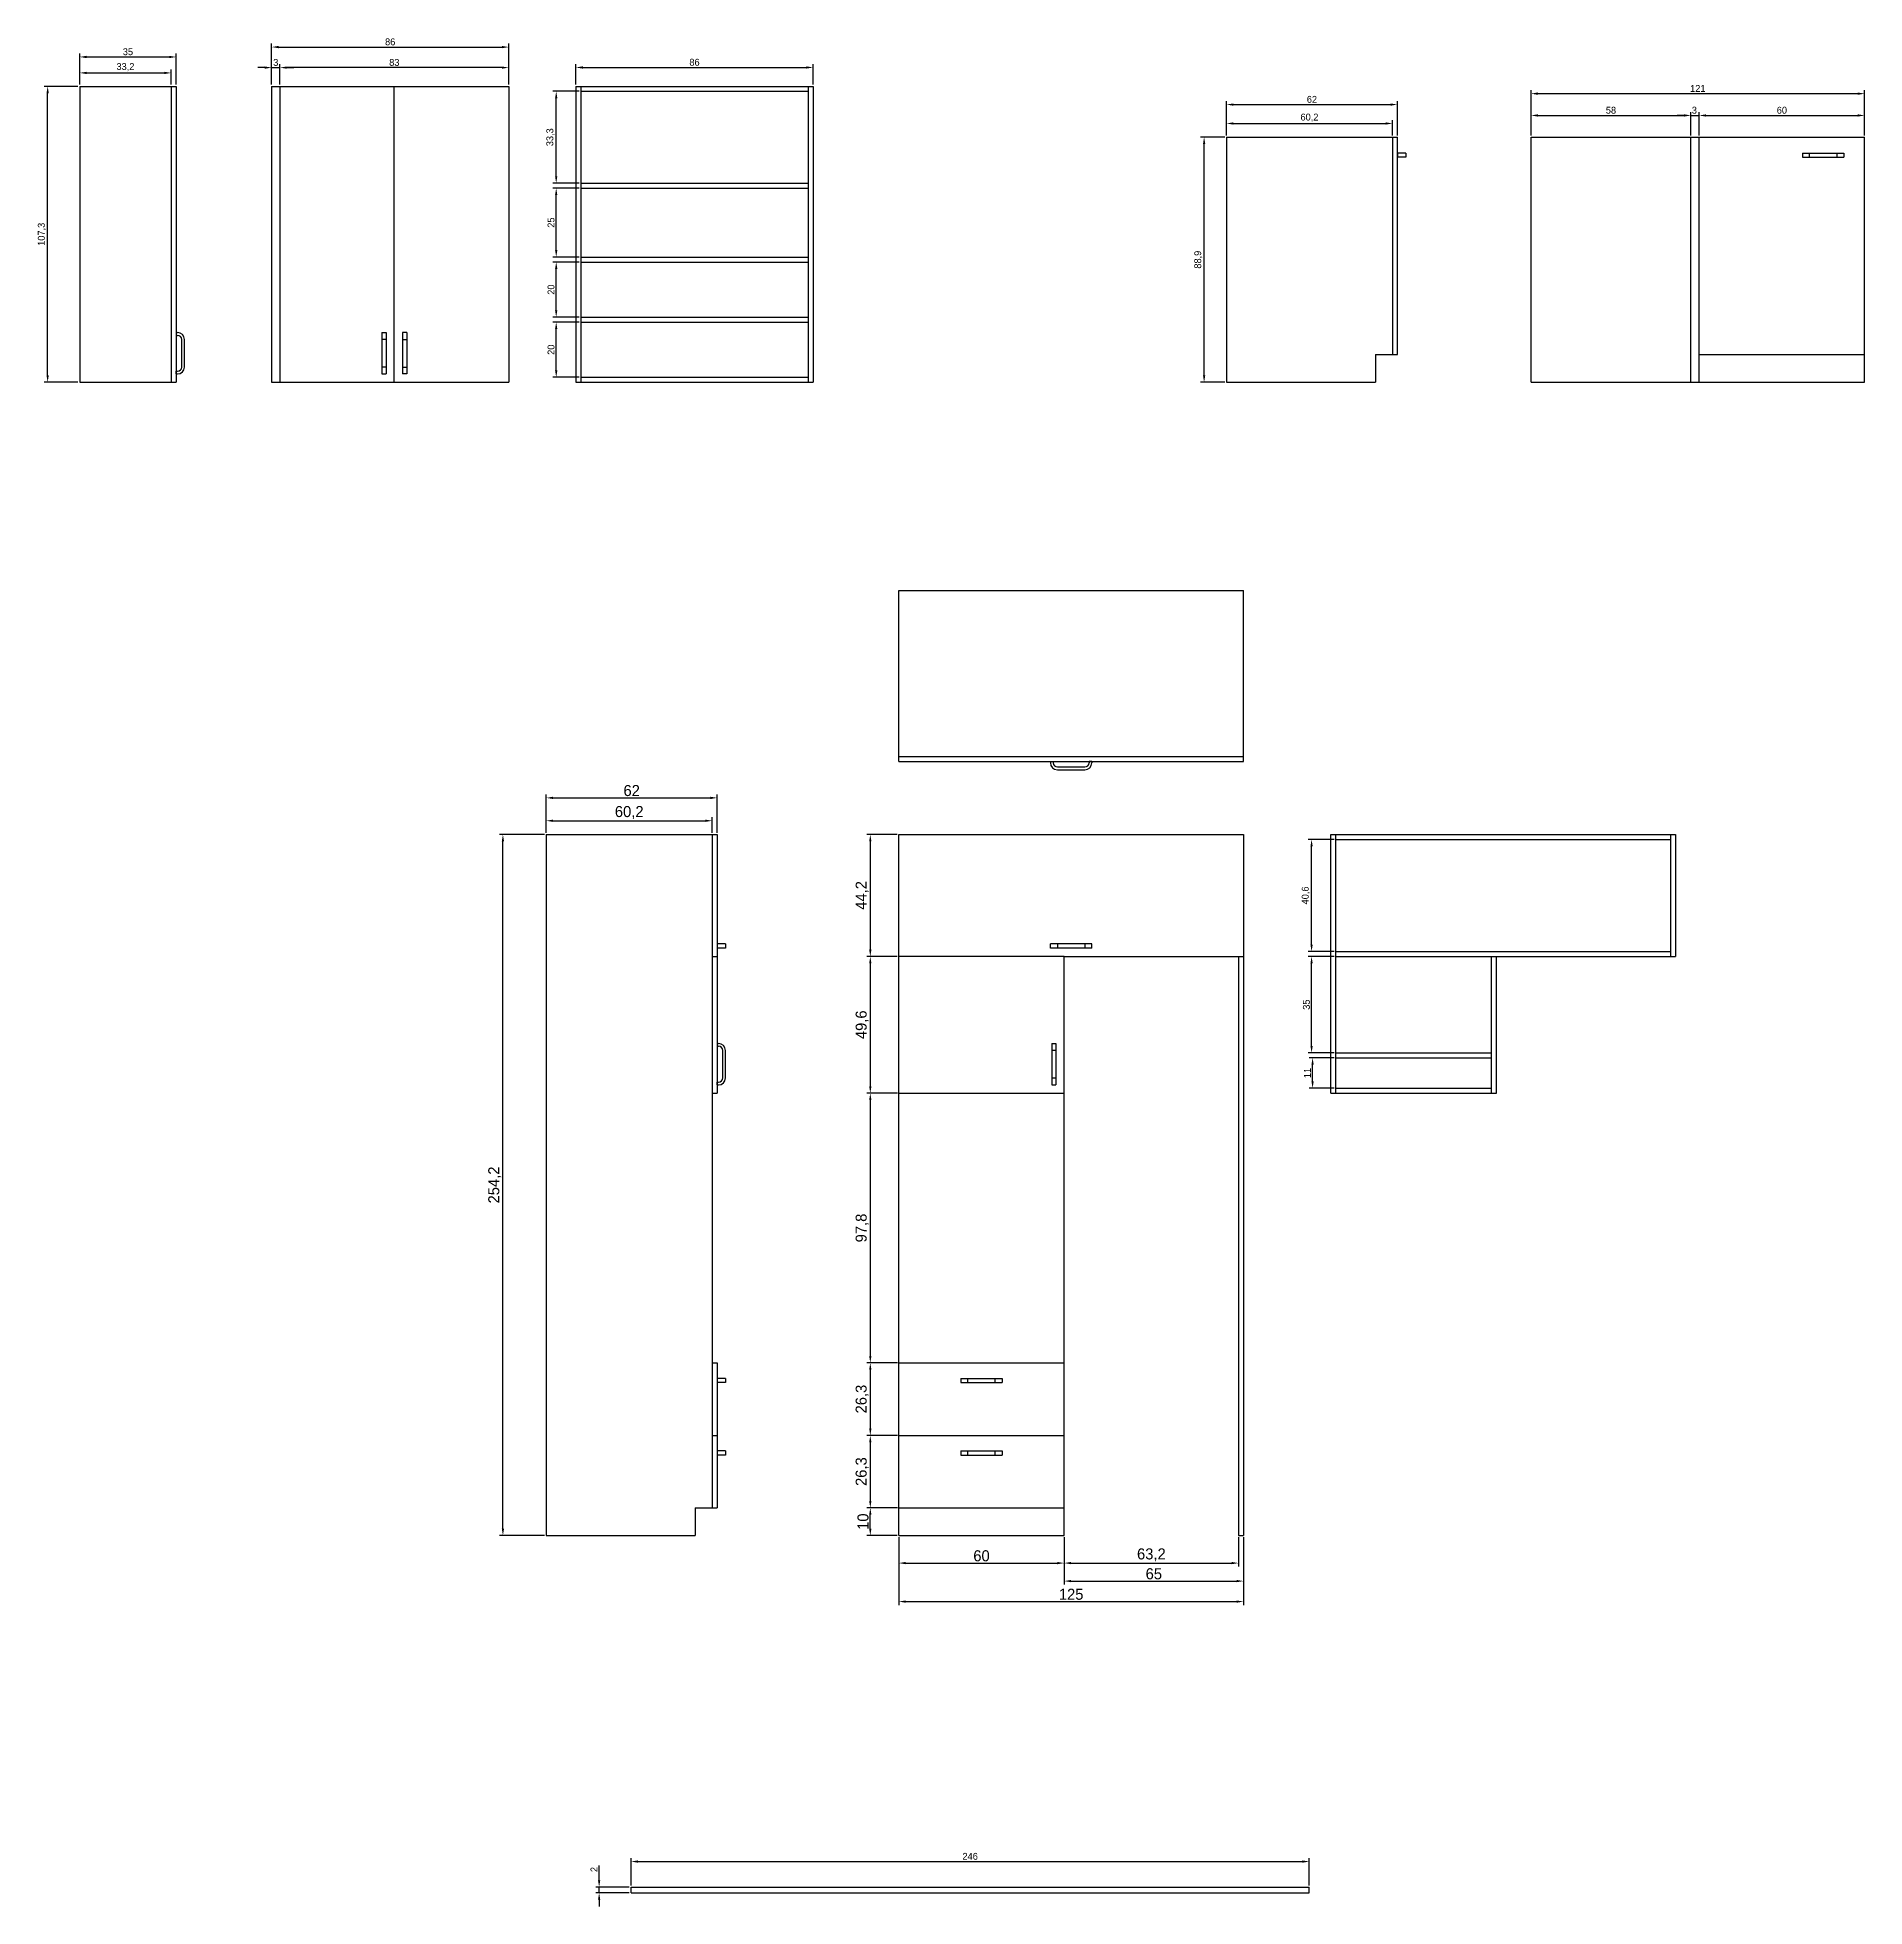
# Model space of a CAD drawing. Header units: millimetres. Extents: x 369 to 7898, y -3373 to 1610.
# Drawn here: x 1379 to 2042, y -987 to -310 of the extents above; entities that cross this region are included whole.
import ezdxf

# ---------------------------------------------------------------- set-up
doc = ezdxf.new("R2010")
doc.units = ezdxf.units.MM
doc.layers.add('Wymiar', color=7, linetype='Continuous', true_color=0x9e9e9e)
doc.dimstyles.new('ISO-25', dxfattribs={"dimtxt": 2.5, "dimasz": 2.5, "dimexe": 1.25, "dimexo": 0.625, "dimtad": 1, "dimtxsty": 'Standard', "dimcen": 2.5, "dimadec": 0, "dimazin": 0, "dimtfac": 1, "dimtmove": 0, "dimatfit": 3, "dimfxl": 1, "dimarcsym": 0})

# ---------------------------------------------------------------- blocks, each defined once
blk = doc.blocks.new('Z$W@#292')
for p, q in [((0, 1.5), (15, 1.5)), ((0, 1.5), (0, 0)), ((0, 0), (15, 0)), ((2.5, 0), (2.5, 1.5)), ((12.5, 0), (12.5, 1.5)), ((15, 1.5), (15, 0))]:
    blk.add_line(p, q)
blk = doc.blocks.new('Z$W@#26468')
for p, q in [((0, 107.3), (86, 107.3)), ((0, 107.3), (0, 0)), ((3, 107.3), (3, 0)), ((44.5, 0), (44.5, 107.3)), ((86, 107.3), (86, 0)), ((0, 0), (86, 0))]:
    blk.add_line(p, q)
at = {"xscale": -1, "rotation": 90.00000000000001}
blk.add_blockref('Z$W@#292', (41.5, 18), dxfattribs=at)
at = {"rotation": -90.00000000000001}
blk.add_blockref('Z$W@#292', (47.5, 18), dxfattribs=at)
blk = doc.blocks.new('Z$W@#27982')
for p, q in [((0, 3), (0, 2.5)), ((0, 3), (1, 3)), ((1, 3), (1, 2.5)), ((2.5, 1), (12.5, 1)), ((2.5, 0), (12.5, 0)), ((15, 3), (14, 3)), ((14, 3), (14, 2.5)), ((15, 3), (15, 2.5))]:
    blk.add_line(p, q)
for centre, radius, start, end in [((2.5, 2.5), 2.5, 180, 270), ((2.5, 2.5), 1.5, 180, 270), ((12.5, 2.5), 1.5, 270, 0), ((12.5, 2.5), 2.5, 270, 0)]:
    blk.add_arc(centre, radius, start, end)
blk = doc.blocks.new('Z$W@#14037')
for p, q in [((0, 107.3), (35, 107.3)), ((0, 107.3), (0, 0)), ((33.2, 107.3), (33.2, 0)), ((35, 107.3), (35, 0)), ((0, 0), (35, 0))]:
    blk.add_line(p, q)
at = {"rotation": 90}
blk.add_blockref('Z$W@#27982', (38, 3), dxfattribs=at)
blk = doc.blocks.new('Z$W@#10437')
for p, q in [((0, 107.3), (86, 107.3)), ((0, 107.3), (0, 0)), ((1.8, 107.3), (1.8, 0)), ((1.8, 105.5), (84.2, 105.5)), ((84.2, 107.3), (84.2, 0)), ((86, 107.3), (86, 0)), ((1.8, 72.2), (84.2, 72.2)), ((1.8, 70.4), (84.2, 70.4)), ((1.8, 45.4), (84.2, 45.4)), ((1.8, 43.6), (84.2, 43.6)), ((1.8, 23.6), (84.2, 23.6)), ((1.8, 21.8), (84.2, 21.8)), ((0, 0), (86, 0)), ((1.8, 1.8), (84.2, 1.8))]:
    blk.add_line(p, q)
blk = doc.blocks.new('*D455')
at = {"layer": 'Defpoints', "color": 0}
for p in [(1382.7, -327.32), (1394.32, -327.32), (1394.32, -434.62)]:
    blk.add_point(p, dxfattribs=at)
at = {"layer": 'Wymiar', "color": 0, "lineweight": -2}
for p, q in [((1393.7, -327.32), (1381.45, -327.32)), ((1382.7, -432.12), (1382.7, -329.82)), ((1393.7, -434.62), (1381.45, -434.62))]:
    blk.add_line(p, q, dxfattribs=at)
at = {"layer": 'Wymiar', "color": 0}
for points in [[(1383.12, -329.82), (1382.28, -329.82), (1382.7, -327.32)], [(1382.28, -432.12), (1383.12, -432.12), (1382.7, -434.62)]]:
    blk.add_solid(points, dxfattribs=at)
at = {"layer": 'Wymiar', "color": 0, "insert": (1380.62, -380.97), "char_height": 2.5, "attachment_point": 5, "rotation": 90}
blk.add_mtext('107,3', dxfattribs=at)
blk = doc.blocks.new('*D456')
at = {"layer": 'Defpoints', "color": 0}
for p in [(1427.52, -322.44), (1394.32, -327.32), (1427.52, -327.32)]:
    blk.add_point(p, dxfattribs=at)
at = {"layer": 'Wymiar', "color": 0, "lineweight": -2}
for p, q in [((1394.32, -326.69), (1394.32, -321.19)), ((1396.82, -322.44), (1425.02, -322.44)), ((1427.52, -326.69), (1427.52, -321.19))]:
    blk.add_line(p, q, dxfattribs=at)
at = {"layer": 'Wymiar', "color": 0}
for points in [[(1396.82, -322.03), (1396.82, -322.86), (1394.32, -322.44)], [(1425.02, -322.86), (1425.02, -322.03), (1427.52, -322.44)]]:
    blk.add_solid(points, dxfattribs=at)
at = {"layer": 'Wymiar', "color": 0, "insert": (1410.92, -320.36), "char_height": 2.5, "attachment_point": 5}
blk.add_mtext('33,2', dxfattribs=at)
blk = doc.blocks.new('*D457')
at = {"layer": 'Defpoints', "color": 0}
for p in [(1429.32, -316.66), (1394.32, -327.32), (1429.32, -327.32)]:
    blk.add_point(p, dxfattribs=at)
at = {"layer": 'Wymiar', "color": 0, "lineweight": -2}
for p, q in [((1394.32, -326.69), (1394.32, -315.41)), ((1396.82, -316.66), (1426.82, -316.66)), ((1429.32, -326.69), (1429.32, -315.41))]:
    blk.add_line(p, q, dxfattribs=at)
at = {"layer": 'Wymiar', "color": 0}
for points in [[(1396.82, -316.24), (1396.82, -317.08), (1394.32, -316.66)], [(1426.82, -317.08), (1426.82, -316.24), (1429.32, -316.66)]]:
    blk.add_solid(points, dxfattribs=at)
at = {"layer": 'Wymiar', "color": 0, "insert": (1411.82, -314.78), "char_height": 2.5, "attachment_point": 5}
blk.add_mtext('35', dxfattribs=at)
blk = doc.blocks.new('*D458')
at = {"layer": 'Defpoints', "color": 0}
for p in [(1466.94, -320.52), (1463.94, -327.32), (1466.94, -327.32)]:
    blk.add_point(p, dxfattribs=at)
at = {"layer": 'Wymiar', "color": 0, "lineweight": -2}
for p, q in [((1461.44, -320.52), (1458.94, -320.52)), ((1463.94, -326.69), (1463.94, -319.27)), ((1463.94, -320.52), (1466.94, -320.52)), ((1466.94, -326.69), (1466.94, -319.27)), ((1469.44, -320.52), (1471.94, -320.52))]:
    blk.add_line(p, q, dxfattribs=at)
at = {"layer": 'Wymiar', "color": 0}
for points in [[(1461.44, -320.93), (1461.44, -320.1), (1463.94, -320.52)], [(1469.44, -320.1), (1469.44, -320.93), (1466.94, -320.52)]]:
    blk.add_solid(points, dxfattribs=at)
at = {"layer": 'Wymiar', "color": 0, "insert": (1465.44, -318.64), "char_height": 2.5, "attachment_point": 5}
blk.add_mtext('3', dxfattribs=at)
blk = doc.blocks.new('*D459')
at = {"layer": 'Defpoints', "color": 0}
for p in [(1466.94, -320.52), (1466.94, -327.32), (1549.94, -327.32)]:
    blk.add_point(p, dxfattribs=at)
at = {"layer": 'Wymiar', "color": 0, "lineweight": -2}
for p, q in [((1466.94, -326.69), (1466.94, -319.27)), ((1547.44, -320.52), (1469.44, -320.52)), ((1549.94, -326.69), (1549.94, -319.27))]:
    blk.add_line(p, q, dxfattribs=at)
at = {"layer": 'Wymiar', "color": 0}
for points in [[(1469.44, -320.1), (1469.44, -320.93), (1466.94, -320.52)], [(1547.44, -320.93), (1547.44, -320.1), (1549.94, -320.52)]]:
    blk.add_solid(points, dxfattribs=at)
at = {"layer": 'Wymiar', "color": 0, "insert": (1508.44, -318.64), "char_height": 2.5, "attachment_point": 5}
blk.add_mtext('83', dxfattribs=at)
blk = doc.blocks.new('*D460')
at = {"layer": 'Defpoints', "color": 0}
for p in [(1660.31, -320.47), (1574.31, -327.32), (1660.31, -327.32)]:
    blk.add_point(p, dxfattribs=at)
at = {"layer": 'Wymiar', "color": 0, "lineweight": -2}
for p, q in [((1574.31, -326.69), (1574.31, -319.22)), ((1576.81, -320.47), (1657.81, -320.47)), ((1660.31, -326.69), (1660.31, -319.22))]:
    blk.add_line(p, q, dxfattribs=at)
at = {"layer": 'Wymiar', "color": 0}
for points in [[(1576.81, -320.05), (1576.81, -320.89), (1574.31, -320.47)], [(1657.81, -320.89), (1657.81, -320.05), (1660.31, -320.47)]]:
    blk.add_solid(points, dxfattribs=at)
at = {"layer": 'Wymiar', "color": 0, "insert": (1617.31, -318.6), "char_height": 2.5, "attachment_point": 5}
blk.add_mtext('86', dxfattribs=at)
blk = doc.blocks.new('*D461')
at = {"layer": 'Defpoints', "color": 0}
for p in [(1567.15, -412.82), (1576.11, -412.82), (1576.11, -432.82)]:
    blk.add_point(p, dxfattribs=at)
at = {"layer": 'Wymiar', "color": 0, "lineweight": -2}
for p, q in [((1575.48, -412.82), (1565.9, -412.82)), ((1567.15, -430.32), (1567.15, -415.32)), ((1575.48, -432.82), (1565.9, -432.82))]:
    blk.add_line(p, q, dxfattribs=at)
at = {"layer": 'Wymiar', "color": 0}
for points in [[(1567.57, -415.32), (1566.74, -415.32), (1567.15, -412.82)], [(1566.74, -430.32), (1567.57, -430.32), (1567.15, -432.82)]]:
    blk.add_solid(points, dxfattribs=at)
at = {"layer": 'Wymiar', "color": 0, "insert": (1565.28, -422.82), "char_height": 2.5, "attachment_point": 5, "rotation": 90}
blk.add_mtext('20', dxfattribs=at)
blk = doc.blocks.new('*D462')
at = {"layer": 'Defpoints', "color": 0}
for p in [(1567.15, -391.02), (1576.11, -391.02), (1576.11, -411.02)]:
    blk.add_point(p, dxfattribs=at)
at = {"layer": 'Wymiar', "color": 0, "lineweight": -2}
for p, q in [((1575.48, -391.02), (1565.9, -391.02)), ((1567.15, -408.52), (1567.15, -393.52)), ((1575.48, -411.02), (1565.9, -411.02))]:
    blk.add_line(p, q, dxfattribs=at)
at = {"layer": 'Wymiar', "color": 0}
for points in [[(1567.57, -393.52), (1566.74, -393.52), (1567.15, -391.02)], [(1566.74, -408.52), (1567.57, -408.52), (1567.15, -411.02)]]:
    blk.add_solid(points, dxfattribs=at)
at = {"layer": 'Wymiar', "color": 0, "insert": (1565.28, -401.02), "char_height": 2.5, "attachment_point": 5, "rotation": 90}
blk.add_mtext('20', dxfattribs=at)
blk = doc.blocks.new('*D463')
at = {"layer": 'Defpoints', "color": 0}
for p in [(1567.15, -364.22), (1576.11, -364.22), (1576.11, -389.22)]:
    blk.add_point(p, dxfattribs=at)
at = {"layer": 'Wymiar', "color": 0, "lineweight": -2}
for p, q in [((1575.48, -364.22), (1565.9, -364.22)), ((1567.15, -386.72), (1567.15, -366.72)), ((1575.48, -389.22), (1565.9, -389.22))]:
    blk.add_line(p, q, dxfattribs=at)
at = {"layer": 'Wymiar', "color": 0}
for points in [[(1567.57, -366.72), (1566.74, -366.72), (1567.15, -364.22)], [(1566.74, -386.72), (1567.57, -386.72), (1567.15, -389.22)]]:
    blk.add_solid(points, dxfattribs=at)
at = {"layer": 'Wymiar', "color": 0, "insert": (1565.28, -376.72), "char_height": 2.5, "attachment_point": 5, "rotation": 90}
blk.add_mtext('25', dxfattribs=at)
blk = doc.blocks.new('*D464')
at = {"layer": 'Defpoints', "color": 0}
for p in [(1567.15, -329.12), (1576.11, -329.12), (1576.11, -362.42)]:
    blk.add_point(p, dxfattribs=at)
at = {"layer": 'Wymiar', "color": 0, "lineweight": -2}
for p, q in [((1575.48, -329.12), (1565.9, -329.12)), ((1567.15, -359.92), (1567.15, -331.62)), ((1575.48, -362.42), (1565.9, -362.42))]:
    blk.add_line(p, q, dxfattribs=at)
at = {"layer": 'Wymiar', "color": 0}
for points in [[(1567.57, -331.62), (1566.74, -331.62), (1567.15, -329.12)], [(1566.74, -359.92), (1567.57, -359.92), (1567.15, -362.42)]]:
    blk.add_solid(points, dxfattribs=at)
at = {"layer": 'Wymiar', "color": 0, "insert": (1565.07, -345.77), "char_height": 2.5, "attachment_point": 5, "rotation": 90}
blk.add_mtext('33,3', dxfattribs=at)
blk = doc.blocks.new('*D465')
at = {"layer": 'Defpoints', "color": 0}
for p in [(1549.94, -313.07), (1463.94, -327.32), (1549.94, -327.32)]:
    blk.add_point(p, dxfattribs=at)
at = {"layer": 'Wymiar', "color": 0, "lineweight": -2}
for p, q in [((1463.94, -326.69), (1463.94, -311.82)), ((1466.44, -313.07), (1547.44, -313.07)), ((1549.94, -326.69), (1549.94, -311.82))]:
    blk.add_line(p, q, dxfattribs=at)
at = {"layer": 'Wymiar', "color": 0}
for points in [[(1466.44, -312.66), (1466.44, -313.49), (1463.94, -313.07)], [(1547.44, -313.49), (1547.44, -312.66), (1549.94, -313.07)]]:
    blk.add_solid(points, dxfattribs=at)
at = {"layer": 'Wymiar', "color": 0, "insert": (1506.94, -311.2), "char_height": 2.5, "attachment_point": 5}
blk.add_mtext('86', dxfattribs=at)
blk = doc.blocks.new('Z$W@#18267')
for p, q in [((0, 88.9), (121, 88.9)), ((0, 0), (0, 88.9)), ((58, 0), (58, 88.9)), ((61, 0), (61, 88.9)), ((121, 0), (121, 88.9)), ((61, 10), (121, 10)), ((0, 0), (121, 0))]:
    blk.add_line(p, q)
blk.add_blockref('Z$W@#292', (98.5, 81.575))
blk = doc.blocks.new('Z$W@#3801')
for p, q in [((0, 88.9), (0, 0)), ((0, 88.9), (60.2, 88.9)), ((60.2, 88.9), (60.2, 10)), ((60.2, 88.9), (62, 88.9)), ((62, 10), (62, 88.9)), ((65, 83.07), (62, 83.07)), ((62, 83.07), (62, 81.57)), ((65, 81.57), (62, 81.57)), ((65, 83.07), (65, 81.57)), ((54, 10), (62, 10)), ((54, 10), (54, 0)), ((0, 0), (54, 0))]:
    blk.add_line(p, q)
blk = doc.blocks.new('*D468')
at = {"layer": 'Defpoints', "color": 0}
for p in [(1802.14, -345.72), (1810.25, -345.72), (1810.25, -434.62)]:
    blk.add_point(p, dxfattribs=at)
at = {"layer": 'Wymiar', "color": 0, "lineweight": -2}
for p, q in [((1809.62, -345.72), (1800.89, -345.72)), ((1802.14, -432.12), (1802.14, -348.22)), ((1809.62, -434.62), (1800.89, -434.62))]:
    blk.add_line(p, q, dxfattribs=at)
at = {"layer": 'Wymiar', "color": 0}
for points in [[(1802.56, -348.22), (1801.73, -348.22), (1802.14, -345.72)], [(1801.73, -432.12), (1802.56, -432.12), (1802.14, -434.62)]]:
    blk.add_solid(points, dxfattribs=at)
at = {"layer": 'Wymiar', "color": 0, "insert": (1800.06, -390.17), "char_height": 2.5, "attachment_point": 5, "rotation": 90}
blk.add_mtext('88,9', dxfattribs=at)
blk = doc.blocks.new('*D469')
at = {"layer": 'Defpoints', "color": 0}
for p in [(1870.45, -340.78), (1810.25, -345.72), (1870.45, -345.72)]:
    blk.add_point(p, dxfattribs=at)
at = {"layer": 'Wymiar', "color": 0, "lineweight": -2}
for p, q in [((1810.25, -345.09), (1810.25, -339.53)), ((1812.75, -340.78), (1867.95, -340.78)), ((1870.45, -345.09), (1870.45, -339.53))]:
    blk.add_line(p, q, dxfattribs=at)
at = {"layer": 'Wymiar', "color": 0}
for points in [[(1812.75, -340.36), (1812.75, -341.19), (1810.25, -340.78)], [(1867.95, -341.19), (1867.95, -340.36), (1870.45, -340.78)]]:
    blk.add_solid(points, dxfattribs=at)
at = {"layer": 'Wymiar', "color": 0, "insert": (1840.35, -338.69), "char_height": 2.5, "attachment_point": 5}
blk.add_mtext('60,2', dxfattribs=at)
blk = doc.blocks.new('*D470')
at = {"layer": 'Defpoints', "color": 0}
for p in [(1872.25, -333.92), (1810.25, -345.72), (1872.25, -345.72)]:
    blk.add_point(p, dxfattribs=at)
at = {"layer": 'Wymiar', "color": 0, "lineweight": -2}
for p, q in [((1810.25, -345.09), (1810.25, -332.67)), ((1812.75, -333.92), (1869.75, -333.92)), ((1872.25, -345.09), (1872.25, -332.67))]:
    blk.add_line(p, q, dxfattribs=at)
at = {"layer": 'Wymiar', "color": 0}
for points in [[(1812.75, -333.51), (1812.75, -334.34), (1810.25, -333.92)], [(1869.75, -334.34), (1869.75, -333.51), (1872.25, -333.92)]]:
    blk.add_solid(points, dxfattribs=at)
at = {"layer": 'Wymiar', "color": 0, "insert": (1841.25, -332.05), "char_height": 2.5, "attachment_point": 5}
blk.add_mtext('62', dxfattribs=at)
blk = doc.blocks.new('*D471')
at = {"layer": 'Defpoints', "color": 0}
for p in [(1978.7, -337.87), (1920.7, -345.72), (1978.7, -345.72)]:
    blk.add_point(p, dxfattribs=at)
at = {"layer": 'Wymiar', "color": 0, "lineweight": -2}
for p, q in [((1920.7, -345.09), (1920.7, -336.62)), ((1923.2, -337.87), (1976.2, -337.87)), ((1978.7, -345.09), (1978.7, -336.62))]:
    blk.add_line(p, q, dxfattribs=at)
at = {"layer": 'Wymiar', "color": 0}
for points in [[(1923.2, -337.45), (1923.2, -338.29), (1920.7, -337.87)], [(1976.2, -338.29), (1976.2, -337.45), (1978.7, -337.87)]]:
    blk.add_solid(points, dxfattribs=at)
at = {"layer": 'Wymiar', "color": 0, "insert": (1949.7, -335.99), "char_height": 2.5, "attachment_point": 5}
blk.add_mtext('58', dxfattribs=at)
blk = doc.blocks.new('*D472')
at = {"layer": 'Defpoints', "color": 0}
for p in [(1981.7, -337.87), (1978.7, -345.72), (1981.7, -345.72)]:
    blk.add_point(p, dxfattribs=at)
at = {"layer": 'Wymiar', "color": 0, "lineweight": -2}
for p, q in [((1976.2, -337.87), (1973.7, -337.87)), ((1978.7, -345.09), (1978.7, -336.62)), ((1978.7, -337.87), (1981.7, -337.87)), ((1981.7, -345.09), (1981.7, -336.62)), ((1984.2, -337.87), (1986.7, -337.87))]:
    blk.add_line(p, q, dxfattribs=at)
at = {"layer": 'Wymiar', "color": 0}
for points in [[(1976.2, -338.29), (1976.2, -337.45), (1978.7, -337.87)], [(1984.2, -337.45), (1984.2, -338.29), (1981.7, -337.87)]]:
    blk.add_solid(points, dxfattribs=at)
at = {"layer": 'Wymiar', "color": 0, "insert": (1979.95, -335.99), "char_height": 2.5, "attachment_point": 5}
blk.add_mtext('3', dxfattribs=at)
blk = doc.blocks.new('*D473')
at = {"layer": 'Defpoints', "color": 0}
for p in [(2041.7, -337.87), (1981.7, -345.72), (2041.7, -345.72)]:
    blk.add_point(p, dxfattribs=at)
at = {"layer": 'Wymiar', "color": 0, "lineweight": -2}
for p, q in [((1981.7, -345.09), (1981.7, -336.62)), ((1984.2, -337.87), (2039.2, -337.87)), ((2041.7, -345.09), (2041.7, -336.62))]:
    blk.add_line(p, q, dxfattribs=at)
at = {"layer": 'Wymiar', "color": 0}
for points in [[(1984.2, -337.45), (1984.2, -338.29), (1981.7, -337.87)], [(2039.2, -338.29), (2039.2, -337.45), (2041.7, -337.87)]]:
    blk.add_solid(points, dxfattribs=at)
at = {"layer": 'Wymiar', "color": 0, "insert": (2011.7, -335.99), "char_height": 2.5, "attachment_point": 5}
blk.add_mtext('60', dxfattribs=at)
blk = doc.blocks.new('*D474')
at = {"layer": 'Defpoints', "color": 0}
for p in [(2041.7, -329.96), (1920.7, -345.72), (2041.7, -345.72)]:
    blk.add_point(p, dxfattribs=at)
at = {"layer": 'Wymiar', "color": 0, "lineweight": -2}
for p, q in [((1920.7, -345.09), (1920.7, -328.71)), ((1923.2, -329.96), (2039.2, -329.96)), ((2041.7, -345.09), (2041.7, -328.71))]:
    blk.add_line(p, q, dxfattribs=at)
at = {"layer": 'Wymiar', "color": 0}
for points in [[(1923.2, -329.54), (1923.2, -330.38), (1920.7, -329.96)], [(2039.2, -330.38), (2039.2, -329.54), (2041.7, -329.96)]]:
    blk.add_solid(points, dxfattribs=at)
at = {"layer": 'Wymiar', "color": 0, "insert": (1981.2, -328.08), "char_height": 2.5, "attachment_point": 5}
blk.add_mtext('121', dxfattribs=at)
blk = doc.blocks.new('Z$W@#27899')
for p, q in [((0, 254.2), (62, 254.2)), ((0, 254.2), (0, 0)), ((60.2, 254.2), (60.2, 10)), ((62, 254.2), (62, 160.4)), ((65, 214.5), (62, 214.5)), ((62, 214.5), (62, 213)), ((65, 213), (62, 213)), ((65, 214.5), (65, 213)), ((60.2, 210), (62, 210)), ((60.2, 160.4), (62, 160.4)), ((60.2, 62.6), (62, 62.6)), ((62, 62.6), (62, 10)), ((65, 56.95), (62, 56.95)), ((62, 56.95), (62, 55.45)), ((65, 55.45), (62, 55.45)), ((65, 56.95), (65, 55.45)), ((60.2, 36.3), (62, 36.3)), ((65, 30.65), (62, 30.65)), ((62, 30.65), (62, 29.15)), ((65, 29.15), (62, 29.15)), ((65, 30.65), (65, 29.15)), ((54, 10), (62, 10)), ((54, 10), (62, 10)), ((54, 10), (54, 0)), ((0, 0), (54, 0)), ((0, 0), (54, 0))]:
    blk.add_line(p, q)
at = {"rotation": 90}
blk.add_blockref('Z$W@#27982', (65, 163.4), dxfattribs=at)
blk = doc.blocks.new('Z$W@#2097')
for p, q in [((133.52, 46.1), (133.52, 237.5)), ((133.52, 237.5), (258.52, 237.5)), ((258.52, 237.5), (258.52, -16.7)), ((193.52, 193.3), (133.52, 193.3)), ((193.52, 46.3), (193.52, 193.3)), ((193.52, 193.3), (258.52, 193.3)), ((256.72, 193.3), (256.72, -16.7)), ((133.62, 143.7), (193.42, 143.7)), ((133.52, -16.7), (133.52, 46.3)), ((133.62, 45.9), (193.42, 45.9)), ((193.52, -16.7), (193.52, 46.3)), ((133.62, 19.6), (193.42, 19.6)), ((133.62, -6.7), (193.42, -6.7)), ((133.52, -16.7), (193.52, -16.7)), ((256.72, -16.7), (258.52, -16.7))]:
    blk.add_line(p, q)
at = {"rotation": 180}
blk.add_blockref('Z$W@#292', (203.52, 197.8), dxfattribs=at)
at = {"xscale": -1, "rotation": 90.00000000000001}
blk.add_blockref('Z$W@#292', (190.52, 161.7), dxfattribs=at)
for p in [(156.02, 38.75), (156.02, 12.45)]:
    blk.add_blockref('Z$W@#292', p)
blk = doc.blocks.new('Z$W@#5436')
for p, q in [((0, 3), (0, 2.5)), ((0, 3), (1, 3)), ((1, 3), (1, 2.5)), ((2.5, 1), (12.5, 1)), ((2.5, 0), (12.5, 0)), ((15, 3), (14, 3)), ((14, 3), (14, 2.5)), ((15, 3), (15, 2.5))]:
    blk.add_line(p, q)
for centre, radius, start, end in [((2.5, 2.5), 2.5, 180, 270), ((2.5, 2.5), 1.5, 180, 270), ((12.5, 2.5), 1.5, 270, 0), ((12.5, 2.5), 2.5, 270, 0)]:
    blk.add_arc(centre, radius, start, end)
blk = doc.blocks.new('Z$W@#4364')
for p, q in [((0, 3), (0, 65)), ((0, 65), (125, 65)), ((125, 3), (125, 65)), ((0, 4.8), (125, 4.8)), ((0, 3), (125, 3))]:
    blk.add_line(p, q)
blk.add_blockref('Z$W@#5436', (55, 0))
blk = doc.blocks.new('*D479')
at = {"layer": 'Defpoints', "color": 0}
for p in [(1547.82, -598.63), (1563.53, -598.63), (1563.53, -852.83)]:
    blk.add_point(p, dxfattribs=at)
at = {"layer": 'Wymiar', "color": 0, "lineweight": -2}
for p, q in [((1562.9, -598.63), (1546.57, -598.63)), ((1547.82, -850.33), (1547.82, -601.13)), ((1562.9, -852.83), (1546.57, -852.83))]:
    blk.add_line(p, q, dxfattribs=at)
at = {"layer": 'Wymiar', "color": 0}
for points in [[(1548.24, -601.13), (1547.41, -601.13), (1547.82, -598.63)], [(1547.41, -850.33), (1548.24, -850.33), (1547.82, -852.83)]]:
    blk.add_solid(points, dxfattribs=at)
at = {"layer": 'Wymiar', "color": 0, "insert": (1544.87, -725.73), "char_height": 4, "attachment_point": 5, "rotation": 90}
blk.add_mtext('254,2', dxfattribs=at)
blk = doc.blocks.new('*D480')
at = {"layer": 'Defpoints', "color": 0}
for p in [(1623.73, -593.64), (1563.53, -598.63), (1623.73, -598.63)]:
    blk.add_point(p, dxfattribs=at)
at = {"layer": 'Wymiar', "color": 0, "lineweight": -2}
for p, q in [((1563.53, -598.01), (1563.53, -592.39)), ((1566.03, -593.64), (1621.23, -593.64)), ((1623.73, -598.01), (1623.73, -592.39))]:
    blk.add_line(p, q, dxfattribs=at)
at = {"layer": 'Wymiar', "color": 0}
for points in [[(1566.03, -593.22), (1566.03, -594.06), (1563.53, -593.64)], [(1621.23, -594.06), (1621.23, -593.22), (1623.73, -593.64)]]:
    blk.add_solid(points, dxfattribs=at)
at = {"layer": 'Wymiar', "color": 0, "insert": (1593.63, -590.68), "char_height": 4, "attachment_point": 5}
blk.add_mtext('60,2', dxfattribs=at)
blk = doc.blocks.new('*D481')
at = {"layer": 'Defpoints', "color": 0}
for p in [(1625.53, -585.35), (1563.53, -598.63), (1625.53, -598.63)]:
    blk.add_point(p, dxfattribs=at)
at = {"layer": 'Wymiar', "color": 0, "lineweight": -2}
for p, q in [((1563.53, -598.01), (1563.53, -584.1)), ((1566.03, -585.35), (1623.03, -585.35)), ((1625.53, -598.01), (1625.53, -584.1))]:
    blk.add_line(p, q, dxfattribs=at)
at = {"layer": 'Wymiar', "color": 0}
for points in [[(1566.03, -584.93), (1566.03, -585.77), (1563.53, -585.35)], [(1623.03, -585.77), (1623.03, -584.93), (1625.53, -585.35)]]:
    blk.add_solid(points, dxfattribs=at)
at = {"layer": 'Wymiar', "color": 0, "insert": (1594.53, -582.72), "char_height": 4, "attachment_point": 5}
blk.add_mtext('62', dxfattribs=at)
blk = doc.blocks.new('*D482')
at = {"layer": 'Defpoints', "color": 0}
for p in [(1681.07, -842.83), (1691.41, -842.83), (1691.41, -852.83)]:
    blk.add_point(p, dxfattribs=at)
at = {"layer": 'Wymiar', "color": 0, "lineweight": -2}
for p, q in [((1690.79, -842.83), (1679.82, -842.83)), ((1681.07, -850.33), (1681.07, -845.33)), ((1690.79, -852.83), (1679.82, -852.83))]:
    blk.add_line(p, q, dxfattribs=at)
at = {"layer": 'Wymiar', "color": 0}
for points in [[(1681.49, -845.33), (1680.66, -845.33), (1681.07, -842.83)], [(1680.66, -850.33), (1681.49, -850.33), (1681.07, -852.83)]]:
    blk.add_solid(points, dxfattribs=at)
at = {"layer": 'Wymiar', "color": 0, "insert": (1678.45, -847.83), "char_height": 4, "attachment_point": 5, "rotation": 90}
blk.add_mtext('10', dxfattribs=at)
blk = doc.blocks.new('*D483')
at = {"layer": 'Defpoints', "color": 0}
for p in [(1691.51, -816.53), (1681.07, -842.83), (1691.51, -842.83)]:
    blk.add_point(p, dxfattribs=at)
at = {"layer": 'Wymiar', "color": 0, "lineweight": -2}
for p, q in [((1690.89, -816.53), (1679.82, -816.53)), ((1681.07, -819.03), (1681.07, -840.33)), ((1690.89, -842.83), (1679.82, -842.83))]:
    blk.add_line(p, q, dxfattribs=at)
at = {"layer": 'Wymiar', "color": 0}
for points in [[(1681.49, -819.03), (1680.66, -819.03), (1681.07, -816.53)], [(1680.66, -840.33), (1681.49, -840.33), (1681.07, -842.83)]]:
    blk.add_solid(points, dxfattribs=at)
at = {"layer": 'Wymiar', "color": 0, "insert": (1678.12, -829.68), "char_height": 4, "attachment_point": 5, "rotation": 90}
blk.add_mtext('26,3', dxfattribs=at)
blk = doc.blocks.new('*D484')
at = {"layer": 'Defpoints', "color": 0}
for p in [(1691.51, -790.23), (1681.07, -816.53), (1691.51, -816.53)]:
    blk.add_point(p, dxfattribs=at)
at = {"layer": 'Wymiar', "color": 0, "lineweight": -2}
for p, q in [((1690.89, -790.23), (1679.82, -790.23)), ((1681.07, -792.73), (1681.07, -814.03)), ((1690.89, -816.53), (1679.82, -816.53))]:
    blk.add_line(p, q, dxfattribs=at)
at = {"layer": 'Wymiar', "color": 0}
for points in [[(1681.49, -792.73), (1680.66, -792.73), (1681.07, -790.23)], [(1680.66, -814.03), (1681.49, -814.03), (1681.07, -816.53)]]:
    blk.add_solid(points, dxfattribs=at)
at = {"layer": 'Wymiar', "color": 0, "insert": (1678.12, -803.38), "char_height": 4, "attachment_point": 5, "rotation": 90}
blk.add_mtext('26,3', dxfattribs=at)
blk = doc.blocks.new('*D485')
at = {"layer": 'Defpoints', "color": 0}
for p in [(1691.51, -692.43), (1681.07, -790.23), (1691.51, -790.23)]:
    blk.add_point(p, dxfattribs=at)
at = {"layer": 'Wymiar', "color": 0, "lineweight": -2}
for p, q in [((1690.89, -692.43), (1679.82, -692.43)), ((1681.07, -694.93), (1681.07, -787.73)), ((1690.89, -790.23), (1679.82, -790.23))]:
    blk.add_line(p, q, dxfattribs=at)
at = {"layer": 'Wymiar', "color": 0}
for points in [[(1681.49, -694.93), (1680.66, -694.93), (1681.07, -692.43)], [(1680.66, -787.73), (1681.49, -787.73), (1681.07, -790.23)]]:
    blk.add_solid(points, dxfattribs=at)
at = {"layer": 'Wymiar', "color": 0, "insert": (1678.12, -741.33), "char_height": 4, "attachment_point": 5, "rotation": 90}
blk.add_mtext('97,8', dxfattribs=at)
blk = doc.blocks.new('*D486')
at = {"layer": 'Defpoints', "color": 0}
for p in [(1691.41, -642.83), (1681.07, -692.43), (1691.51, -692.43)]:
    blk.add_point(p, dxfattribs=at)
at = {"layer": 'Wymiar', "color": 0, "lineweight": -2}
for p, q in [((1690.79, -642.83), (1679.82, -642.83)), ((1681.07, -645.33), (1681.07, -689.93)), ((1690.89, -692.43), (1679.82, -692.43))]:
    blk.add_line(p, q, dxfattribs=at)
at = {"layer": 'Wymiar', "color": 0}
for points in [[(1681.49, -645.33), (1680.66, -645.33), (1681.07, -642.83)], [(1680.66, -689.93), (1681.49, -689.93), (1681.07, -692.43)]]:
    blk.add_solid(points, dxfattribs=at)
at = {"layer": 'Wymiar', "color": 0, "insert": (1678.12, -667.63), "char_height": 4, "attachment_point": 5, "rotation": 90}
blk.add_mtext('49,6', dxfattribs=at)
blk = doc.blocks.new('*D487')
at = {"layer": 'Defpoints', "color": 0}
for p in [(1691.41, -598.63), (1681.07, -642.83), (1691.41, -642.83)]:
    blk.add_point(p, dxfattribs=at)
at = {"layer": 'Wymiar', "color": 0, "lineweight": -2}
for p, q in [((1690.79, -598.63), (1679.82, -598.63)), ((1681.07, -601.13), (1681.07, -640.33)), ((1690.79, -642.83), (1679.82, -642.83))]:
    blk.add_line(p, q, dxfattribs=at)
at = {"layer": 'Wymiar', "color": 0}
for points in [[(1681.49, -601.13), (1680.66, -601.13), (1681.07, -598.63)], [(1680.66, -640.33), (1681.49, -640.33), (1681.07, -642.83)]]:
    blk.add_solid(points, dxfattribs=at)
at = {"layer": 'Wymiar', "color": 0, "insert": (1678.12, -620.73), "char_height": 4, "attachment_point": 5, "rotation": 90}
blk.add_mtext('44,2', dxfattribs=at)
blk = doc.blocks.new('*D489')
at = {"layer": 'Defpoints', "color": 0}
for p in [(1691.41, -852.83), (1751.41, -852.83), (1751.41, -862.85)]:
    blk.add_point(p, dxfattribs=at)
at = {"layer": 'Wymiar', "color": 0, "lineweight": -2}
for p, q in [((1691.41, -853.46), (1691.41, -864.1)), ((1751.41, -853.46), (1751.41, -864.1)), ((1693.91, -862.85), (1748.91, -862.85))]:
    blk.add_line(p, q, dxfattribs=at)
at = {"layer": 'Wymiar', "color": 0}
for points in [[(1693.91, -862.43), (1693.91, -863.27), (1691.41, -862.85)], [(1748.91, -863.27), (1748.91, -862.43), (1751.41, -862.85)]]:
    blk.add_solid(points, dxfattribs=at)
at = {"layer": 'Wymiar', "color": 0, "insert": (1721.41, -860.23), "char_height": 4, "attachment_point": 5}
blk.add_mtext('60', dxfattribs=at)
blk = doc.blocks.new('*D490')
at = {"layer": 'Defpoints', "color": 0}
for p in [(1751.41, -852.83), (1814.61, -852.83), (1814.61, -862.85)]:
    blk.add_point(p, dxfattribs=at)
at = {"layer": 'Wymiar', "color": 0, "lineweight": -2}
for p, q in [((1751.41, -853.46), (1751.41, -864.1)), ((1814.61, -853.46), (1814.61, -864.1)), ((1753.91, -862.85), (1812.11, -862.85))]:
    blk.add_line(p, q, dxfattribs=at)
at = {"layer": 'Wymiar', "color": 0}
for points in [[(1753.91, -862.43), (1753.91, -863.27), (1751.41, -862.85)], [(1812.11, -863.27), (1812.11, -862.43), (1814.61, -862.85)]]:
    blk.add_solid(points, dxfattribs=at)
at = {"layer": 'Wymiar', "color": 0, "insert": (1783.01, -859.89), "char_height": 4, "attachment_point": 5}
blk.add_mtext('63,2', dxfattribs=at)
blk = doc.blocks.new('*D491')
at = {"layer": 'Defpoints', "color": 0}
for p in [(1751.41, -852.83), (1816.41, -852.83), (1816.41, -869.37)]:
    blk.add_point(p, dxfattribs=at)
at = {"layer": 'Wymiar', "color": 0, "lineweight": -2}
for p, q in [((1751.41, -853.46), (1751.41, -870.62)), ((1816.41, -853.46), (1816.41, -870.62)), ((1753.91, -869.37), (1813.91, -869.37))]:
    blk.add_line(p, q, dxfattribs=at)
at = {"layer": 'Wymiar', "color": 0}
for points in [[(1753.91, -868.96), (1753.91, -869.79), (1751.41, -869.37)], [(1813.91, -869.79), (1813.91, -868.96), (1816.41, -869.37)]]:
    blk.add_solid(points, dxfattribs=at)
at = {"layer": 'Wymiar', "color": 0, "insert": (1783.91, -866.75), "char_height": 4, "attachment_point": 5}
blk.add_mtext('65', dxfattribs=at)
blk = doc.blocks.new('*D492')
at = {"layer": 'Defpoints', "color": 0}
for p in [(1691.41, -852.83), (1816.41, -852.83), (1816.41, -876.81)]:
    blk.add_point(p, dxfattribs=at)
at = {"layer": 'Wymiar', "color": 0, "lineweight": -2}
for p, q in [((1691.41, -853.46), (1691.41, -878.06)), ((1816.41, -853.46), (1816.41, -878.06)), ((1693.91, -876.81), (1813.91, -876.81))]:
    blk.add_line(p, q, dxfattribs=at)
at = {"layer": 'Wymiar', "color": 0}
for points in [[(1693.91, -876.39), (1693.91, -877.22), (1691.41, -876.81)], [(1813.91, -877.22), (1813.91, -876.39), (1816.41, -876.81)]]:
    blk.add_solid(points, dxfattribs=at)
at = {"layer": 'Wymiar', "color": 0, "insert": (1753.91, -874.18), "char_height": 4, "attachment_point": 5}
blk.add_mtext('125', dxfattribs=at)
blk = doc.blocks.new('Z$W@#28777')
for p, q in [((0, 0), (0, 2)), ((0, 2), (246, 2)), ((0, 0), (246, 0)), ((246, 0), (246, 2))]:
    blk.add_line(p, q)
blk = doc.blocks.new('*D494')
at = {"layer": 'Defpoints', "color": 0}
for p in [(1840.29, -971.08), (1594.29, -980.43), (1840.29, -980.43)]:
    blk.add_point(p, dxfattribs=at)
at = {"layer": 'Wymiar', "color": 0, "lineweight": -2}
for p, q in [((1594.29, -979.8), (1594.29, -969.83)), ((1596.79, -971.08), (1837.79, -971.08)), ((1840.29, -979.8), (1840.29, -969.83))]:
    blk.add_line(p, q, dxfattribs=at)
at = {"layer": 'Wymiar', "color": 0}
for points in [[(1596.79, -970.66), (1596.79, -971.5), (1594.29, -971.08)], [(1837.79, -971.5), (1837.79, -970.66), (1840.29, -971.08)]]:
    blk.add_solid(points, dxfattribs=at)
at = {"layer": 'Wymiar', "color": 0, "insert": (1717.29, -969.21), "char_height": 2.5, "attachment_point": 5}
blk.add_mtext('246', dxfattribs=at)
blk = doc.blocks.new('*D495')
at = {"layer": 'Defpoints', "color": 0}
for p in [(1582.72, -980.43), (1594.29, -980.43), (1594.29, -982.43)]:
    blk.add_point(p, dxfattribs=at)
at = {"layer": 'Wymiar', "color": 0, "lineweight": -2}
for p, q in [((1582.72, -977.93), (1582.72, -972.51)), ((1593.66, -980.43), (1581.47, -980.43)), ((1593.66, -982.43), (1581.47, -982.43)), ((1582.72, -982.43), (1582.72, -980.43)), ((1582.72, -984.93), (1582.72, -987.43))]:
    blk.add_line(p, q, dxfattribs=at)
at = {"layer": 'Wymiar', "color": 0}
for points in [[(1582.31, -977.93), (1583.14, -977.93), (1582.72, -980.43)], [(1583.14, -984.93), (1582.31, -984.93), (1582.72, -982.43)]]:
    blk.add_solid(points, dxfattribs=at)
at = {"layer": 'Wymiar', "color": 0, "insert": (1580.85, -973.97), "char_height": 2.5, "attachment_point": 5, "rotation": 90}
blk.add_mtext('2', dxfattribs=at)
blk = doc.blocks.new('Z$W@#20854')
for p, q in [((0, 0), (0, 93.8)), ((0, 93.8), (125, 93.8)), ((1.8, 0), (1.8, 93.8)), ((1.8, 92), (123.2, 92)), ((123.2, 93.8), (123.2, 49.6)), ((125, 93.8), (125, 49.6)), ((1.8, 51.4), (123.2, 51.4)), ((1.8, 49.6), (125, 49.6)), ((58.2, 0), (58.2, 49.6)), ((60, 0), (60, 49.6)), ((1.8, 14.6), (58.2, 14.6)), ((1.8, 12.8), (58.2, 12.8)), ((0, 0), (60, 0)), ((1.8, 1.8), (58.2, 1.8))]:
    blk.add_line(p, q)
blk = doc.blocks.new('*D497')
at = {"layer": 'Defpoints', "color": 0}
for p in [(1841.48, -679.63), (1849.95, -679.63), (1849.95, -690.63)]:
    blk.add_point(p, dxfattribs=at)
at = {"layer": 'Wymiar', "color": 0, "lineweight": -2}
for p, q in [((1849.32, -679.63), (1840.23, -679.63)), ((1841.48, -688.13), (1841.48, -682.13)), ((1849.32, -690.63), (1840.23, -690.63))]:
    blk.add_line(p, q, dxfattribs=at)
at = {"layer": 'Wymiar', "color": 0}
for points in [[(1841.9, -682.13), (1841.06, -682.13), (1841.48, -679.63)], [(1841.06, -688.13), (1841.9, -688.13), (1841.48, -690.63)]]:
    blk.add_solid(points, dxfattribs=at)
at = {"layer": 'Wymiar', "color": 0, "insert": (1839.6, -685.13), "char_height": 2.5, "attachment_point": 5, "rotation": 90}
blk.add_mtext('11', dxfattribs=at)
blk = doc.blocks.new('*D498')
at = {"layer": 'Defpoints', "color": 0}
for p in [(1841.12, -642.83), (1849.95, -642.83), (1849.95, -677.83)]:
    blk.add_point(p, dxfattribs=at)
at = {"layer": 'Wymiar', "color": 0, "lineweight": -2}
for p, q in [((1849.32, -642.83), (1839.87, -642.83)), ((1841.12, -675.33), (1841.12, -645.33)), ((1849.32, -677.83), (1839.87, -677.83))]:
    blk.add_line(p, q, dxfattribs=at)
at = {"layer": 'Wymiar', "color": 0}
for points in [[(1841.53, -645.33), (1840.7, -645.33), (1841.12, -642.83)], [(1840.7, -675.33), (1841.53, -675.33), (1841.12, -677.83)]]:
    blk.add_solid(points, dxfattribs=at)
at = {"layer": 'Wymiar', "color": 0, "insert": (1839.24, -660.33), "char_height": 2.5, "attachment_point": 5, "rotation": 90}
blk.add_mtext('35', dxfattribs=at)
blk = doc.blocks.new('*D499')
at = {"layer": 'Defpoints', "color": 0}
for p in [(1841.12, -600.43), (1849.95, -600.43), (1849.95, -641.03)]:
    blk.add_point(p, dxfattribs=at)
at = {"layer": 'Wymiar', "color": 0, "lineweight": -2}
for p, q in [((1849.32, -600.43), (1839.87, -600.43)), ((1841.12, -638.53), (1841.12, -602.93)), ((1849.32, -641.03), (1839.87, -641.03))]:
    blk.add_line(p, q, dxfattribs=at)
at = {"layer": 'Wymiar', "color": 0}
for points in [[(1841.53, -602.93), (1840.7, -602.93), (1841.12, -600.43)], [(1840.7, -638.53), (1841.53, -638.53), (1841.12, -641.03)]]:
    blk.add_solid(points, dxfattribs=at)
at = {"layer": 'Wymiar', "color": 0, "insert": (1839.03, -620.73), "char_height": 2.5, "attachment_point": 5, "rotation": 90}
blk.add_mtext('40,6', dxfattribs=at)

msp = doc.modelspace()

# ---------------------------------------------------------------- block references
for name, p in [('Z$W@#14037', (1394.325, -434.617)), ('Z$W@#26468', (1463.939, -434.617)), ('Z$W@#10437', (1574.309, -434.617)), ('Z$W@#3801', (1810.25, -434.617)), ('Z$W@#18267', (1920.701, -434.617)), ('Z$W@#4364', (1691.411, -575.137)), ('Z$W@#27899', (1563.526, -852.831)), ('Z$W@#2097', (1557.889, -836.134)), ('Z$W@#20854', (1848.15, -692.431)), ('Z$W@#28777', (1594.286, -982.428))]:
    msp.add_blockref(name, p)

# ---------------------------------------------------------------- dimensions: what is measured, and where the dimension line sits
at = {"layer": 'Wymiar'}
for base, p1, p2, picture, middle in [((1549.939, -313.073), (1463.939, -327.317), (1549.939, -327.317), '*D465', (1506.939, -311.198)), ((1429.325, -316.66), (1394.325, -327.317), (1429.325, -327.317), '*D457', (1411.825, -314.785)), ((1466.939, -320.516), (1463.939, -327.317), (1466.939, -327.317), '*D458', (1465.439, -318.641)), ((1466.939, -320.516), (1549.939, -327.317), (1466.939, -327.317), '*D459', (1508.439, -318.641)), ((1660.309, -320.471), (1574.309, -327.317), (1660.309, -327.317), '*D460', (1617.309, -318.596)), ((1427.525, -322.444), (1394.325, -327.317), (1427.525, -327.317), '*D456', (1410.925, -320.36)), ((1872.25, -333.924), (1810.25, -345.717), (1872.25, -345.717), '*D470', (1841.25, -332.049)), ((2041.701, -329.959), (1920.701, -345.717), (2041.701, -345.717), '*D474', (1981.201, -328.084)), ((1870.45, -340.776), (1810.25, -345.717), (1870.45, -345.717), '*D469', (1840.35, -338.693)), ((1978.701, -337.869), (1920.701, -345.717), (1978.701, -345.717), '*D471', (1949.701, -335.994)), ((2041.701, -337.869), (1981.701, -345.717), (2041.701, -345.717), '*D473', (2011.701, -335.994)), ((1840.286, -971.08), (1594.286, -980.428), (1840.286, -980.428), '*D494', (1717.286, -969.205))]:
    dim = msp.add_linear_dim(base=base, p1=p1, p2=p2, dimstyle='ISO-25', dxfattribs=at)
    dim.commit()
    dim.dimension.update_dxf_attribs({"geometry": picture, "text_midpoint": middle})
for base, p1, p2, picture, middle in [((1382.702, -327.317), (1394.325, -434.617), (1394.325, -327.317), '*D455', (1380.618, -380.967)), ((1567.152, -329.117), (1576.109, -362.417), (1576.109, -329.117), '*D464', (1565.068, -345.767)), ((1802.143, -345.717), (1810.25, -434.617), (1810.25, -345.717), '*D468', (1800.059, -390.167)), ((1567.152, -364.217), (1576.109, -389.217), (1576.109, -364.217), '*D463', (1565.277, -376.717)), ((1567.152, -391.017), (1576.109, -411.017), (1576.109, -391.017), '*D462', (1565.277, -401.017)), ((1567.152, -412.817), (1576.109, -432.817), (1576.109, -412.817), '*D461', (1565.277, -422.817)), ((1841.118, -600.431), (1849.95, -641.031), (1849.95, -600.431), '*D499', (1839.035, -620.731)), ((1841.118, -642.831), (1849.95, -677.831), (1849.95, -642.831), '*D498', (1839.243, -660.331)), ((1841.479, -679.631), (1849.95, -690.631), (1849.95, -679.631), '*D497', (1839.604, -685.131)), ((1582.723, -980.428), (1594.286, -982.428), (1594.286, -980.428), '*D495', (1580.848, -973.969))]:
    dim = msp.add_linear_dim(base=base, p1=p1, p2=p2, angle=90, dimstyle='ISO-25', dxfattribs=at)
    dim.commit()
    dim.dimension.update_dxf_attribs({"geometry": picture, "text_midpoint": middle})
dim = msp.add_linear_dim(base=(1981.701, -337.869), p1=(1978.701, -345.717), p2=(1981.701, -345.717), dimstyle='ISO-25', dxfattribs=at)
dim.commit()
dim.dimension.update_dxf_attribs({"geometry": '*D472', "text_midpoint": (1979.951, -337.869), "dimtype": 160})
for base, p1, p2, picture, middle in [((1625.526, -585.349), (1563.526, -598.631), (1625.526, -598.631), '*D481', (1594.526, -582.724)), ((1623.726, -593.64), (1563.526, -598.631), (1623.726, -598.631), '*D480', (1593.626, -590.682)), ((1751.411, -862.851), (1691.411, -852.831), (1751.411, -852.831), '*D489', (1721.411, -860.226)), ((1816.411, -876.806), (1691.411, -852.831), (1816.411, -852.831), '*D492', (1753.911, -874.181)), ((1814.611, -862.851), (1751.411, -852.831), (1814.611, -852.831), '*D490', (1783.011, -859.893)), ((1816.411, -869.372), (1751.411, -852.831), (1816.411, -852.831), '*D491', (1783.911, -866.747))]:
    dim = msp.add_linear_dim(base=base, p1=p1, p2=p2, dimstyle='ISO-25', override={"dimtxt": 4}, dxfattribs=at)
    dim.commit()
    dim.dimension.update_dxf_attribs({"geometry": picture, "text_midpoint": middle})
for base, p1, p2, picture, middle in [((1547.825, -598.631), (1563.526, -852.831), (1563.526, -598.631), '*D479', (1544.867, -725.731)), ((1681.073, -642.831), (1691.411, -598.631), (1691.411, -642.831), '*D487', (1678.115, -620.731)), ((1681.073, -692.431), (1691.411, -642.831), (1691.511, -692.431), '*D486', (1678.115, -667.631)), ((1681.073, -790.231), (1691.511, -692.431), (1691.511, -790.231), '*D485', (1678.115, -741.331)), ((1681.073, -816.531), (1691.511, -790.231), (1691.511, -816.531), '*D484', (1678.115, -803.381)), ((1681.073, -842.831), (1691.511, -816.531), (1691.511, -842.831), '*D483', (1678.115, -829.681)), ((1681.073, -842.831), (1691.411, -852.831), (1691.411, -842.831), '*D482', (1678.448, -847.831))]:
    dim = msp.add_linear_dim(base=base, p1=p1, p2=p2, angle=90, dimstyle='ISO-25', override={"dimtxt": 4}, dxfattribs=at)
    dim.commit()
    dim.dimension.update_dxf_attribs({"geometry": picture, "text_midpoint": middle})

doc.saveas('drawing.dxf')
